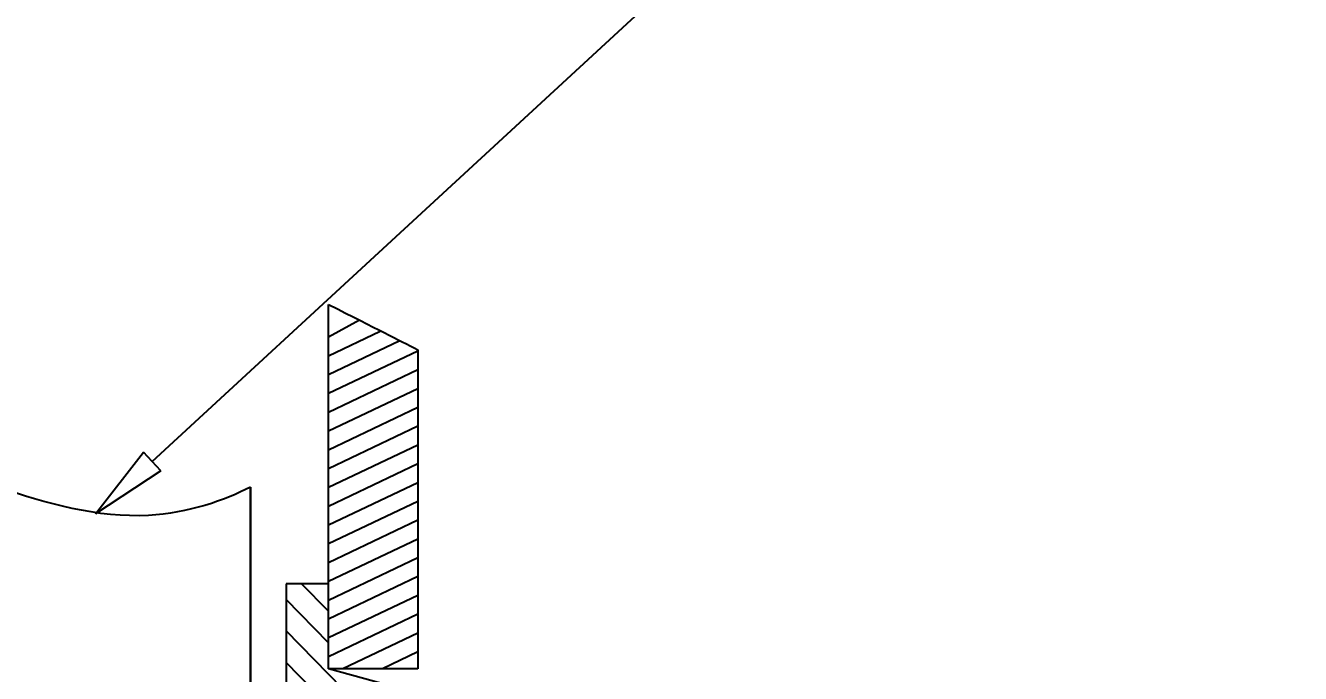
# Model space of a CAD drawing. Header units: millimetres. Extents: x 3739 to 12124, y 1417 to 5764.
# Drawn here: x 4854 to 5019.3, y 4658.3 to 4742.3 of the extents above; entities that cross this region are included whole.
import ezdxf
from ezdxf import colors
from ezdxf.entities.mleader import LeaderData, LeaderLine
from ezdxf.math import Vec2, Vec3

# ---------------------------------------------------------------- set-up
doc = ezdxf.new("R2010")
doc.units = ezdxf.units.MM
doc.header["$MEASUREMENT"] = 0
doc.styles.get("Standard").update_dxf_attribs({"font": 'arial.ttf'})

# ---------------------------------------------------------------- blocks, each defined once
blk = doc.blocks.new('_ClosedBlank')
at = {"color": 0, "linetype": 'ByBlock', "lineweight": -2}
for p, q in [((-1, 0.167), (0, 0)), ((-1, 0.167), (-1, -0.167)), ((0, 0), (-1, -0.167))]:
    blk.add_line(p, q, dxfattribs=at)

msp = doc.modelspace()

# ---------------------------------------------------------------- linework, layer by layer
at = {"linetype": 'Continuous'}
for p, q in [((4897.31492, 4704.10624), (4893.31157, 4701.87868)), ((4899.98346, 4702.61921), (4893.31157, 4699.44124)), ((4902.57397, 4701.41568), (4893.31157, 4697.00379)), ((4904.89052, 4700.08165), (4893.31157, 4694.56635)), ((4904.89052, 4697.64421), (4893.31157, 4692.1289)), ((4904.89052, 4695.20677), (4893.31157, 4689.69146)), ((4904.89052, 4692.76932), (4893.31157, 4687.25401)), ((4904.89052, 4690.33188), (4893.31157, 4684.81657)), ((4904.89052, 4687.89443), (4893.31157, 4682.37912)), ((4904.89052, 4685.45699), (4893.31157, 4679.94168)), ((4904.89052, 4683.01954), (4893.31157, 4677.50424)), ((4904.89052, 4680.5821), (4893.31157, 4675.06679)), ((4904.89052, 4678.14465), (4893.31157, 4672.62935)), ((4904.89052, 4675.70721), (4893.31157, 4670.1919)), ((4904.89052, 4673.26976), (4893.31157, 4667.75446)), ((4904.89052, 4670.83232), (4893.31157, 4665.31701)), ((4893.31157, 4666.33257), (4889.80055, 4669.91899)), ((4893.31157, 4662.25434), (4887.81157, 4667.87246)), ((4904.89052, 4668.39488), (4893.31157, 4662.87957)), ((4904.89052, 4665.95743), (4893.31157, 4660.44212)), ((4922.25894, 4628.60708), (4887.81157, 4663.79423)), ((4904.89052, 4663.51999), (4895.16681, 4658.88837)), ((4904.89052, 4661.08254), (4900.28403, 4658.88837)), ((4922.25894, 4624.52885), (4887.81157, 4659.716))]:
    msp.add_line(p, q, dxfattribs=at)
for p, q in [((4883.16004, 4682.44485), (4883.16004, 4254.11472)), ((4883.17998, 4682.45527), (4883.17998, 4253.95112)), ((4893.31157, 4669.91899), (4887.81157, 4669.91899)), ((4887.81157, 4669.91899), (4887.81157, 4647.65271)), ((4893.31157, 4658.88837), (4893.31157, 4669.91899)), ((4922.25894, 4650.92771), (4893.31157, 4658.88837))]:
    msp.add_line(p, q)
for points, knots in [([(4893.31157, 4658.88837), (4893.31157, 4674.05547), (4893.31157, 4689.22256), (4893.31157, 4704.38966), (4893.31157, 4704.97057), (4893.31157, 4705.55148), (4893.31157, 4706.13238)], [0, 0, 0, 0, 1, 1, 1, 1.038300638, 1.038300638, 1.038300638, 1.038300638]), ([(4883.17998, 4682.45527), (4879.92028, 4680.75073), (4869.09581, 4676.91458), (4849.94085, 4682.07851), (4836.06282, 4688.81936), (4808.96098, 4682.13534), (4836.21444, 4677.27842), (4845.90695, 4680.77357), (4850.5705, 4682.45527)], [0, 0, 0, 0, 24.421016525, 54.960776721, 83.466034449, 111.118439858, 139.351498227, 165.533086102, 165.533086102, 165.533086102, 165.533086102])]:
    msp.add_open_spline(points, degree=3, knots=knots)
for points in [[(4893.31157, 4706.13238), (4899.67112, 4702.91863), (4902.28082, 4701.58068), (4904.89052, 4700.24273)], [(4904.89052, 4700.24273), (4904.89052, 4686.45794), (4904.89052, 4672.67316), (4904.89052, 4658.88837)], [(4904.89052, 4658.88837), (4901.03087, 4658.88837), (4897.17122, 4658.88837), (4893.31157, 4658.88837)]]:
    msp.add_open_spline(points, degree=3)

# ---------------------------------------------------------------- leaders
ml = msp.add_multileader_mtext('Standard')
ml.set_content('Stock Tube ', color=256)
ml.set_leader_properties()
ml.set_arrow_properties(name='CLOSEDBLANK')
ml.build(insert=Vec2(0, 0))
ml.multileader.update_dxf_attribs({"text_left_attachment_type": 6, "dogleg_length": 0.36, "arrow_head_size": 10})
ctx = ml.context
ctx.base_point, ctx.char_height, ctx.arrow_head_size, ctx.landing_gap_size, ctx.plane_origin = Vec3(5240.2102, 4880.92336), 65, 10, 15, Vec3(4967.8401, 4809.63539)
ctx.left_attachment, ctx.text_align_type = 6, 2
notes = []
notes.append((ctx, [(0, (1, 1, 0), (5081.95697, 4880.92336), (1, 0), 158.25323, [(0, [(4863.07817, 4678.98609)], 0, [])])]))
ctx.mtext.insert, ctx.mtext.alignment, ctx.mtext.line_spacing_factor, ctx.mtext.flow_direction = Vec3(5706.66313, 4958.92336), 3, 0.8, 5
ml = msp.add_multileader_mtext('Standard')
ml.set_content('Lower Bearing', color=256)
ml.set_leader_properties()
ml.set_arrow_properties(name='CLOSEDBLANK')
ml.build(insert=Vec2(0, 0))
ml.multileader.update_dxf_attribs({"text_left_attachment_type": 6, "dogleg_length": 0.36, "arrow_head_size": 10})
ctx = ml.context
ctx.base_point, ctx.char_height, ctx.arrow_head_size, ctx.landing_gap_size, ctx.plane_origin = Vec3(5181.60767, 4766.15697), 65, 10, 15, Vec3(5107.53888, 4703.28903)
ctx.left_attachment, ctx.text_align_type = 6, 1
notes.append((ctx, [(0, (1, 1, 0), (5146.4902, 4766.15697), (1, 0), 35.11747, [(0, [(5002.77695, 4572.63972)], 0, [])])]))
ctx.mtext.insert, ctx.mtext.alignment, ctx.mtext.line_spacing_factor, ctx.mtext.flow_direction = Vec3(5483.01114, 4850.26679), 2, 0.8, 5
for ctx, leaders in notes:
    for number, flags, end, landing, length, lines in leaders:
        leader = LeaderData()
        leader.index, (leader.has_last_leader_line, leader.has_dogleg_vector, leader.attachment_direction) = number, flags
        leader.last_leader_point, leader.dogleg_vector, leader.dogleg_length = Vec3(end), Vec3(landing), length
        for number, points, colour, breaks in lines:
            line = LeaderLine()
            line.index, line.vertices, line.color, line.breaks = number, Vec3.list(points), colors.encode_raw_color(colour), breaks
            leader.lines.append(line)
        ctx.leaders.append(leader)

doc.saveas('drawing.dxf')
